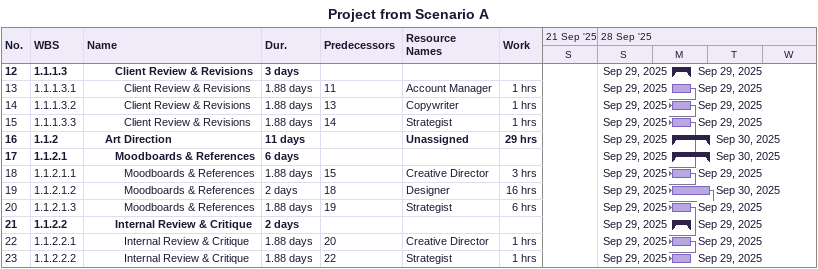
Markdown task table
Project from Scenario A

| ID | WBS | Task | Duration | Start | Finish | Predecessors | Resources | Work (h) |
|---|---|---|---|---|---|---|---|---|
| 12 | 1.1.1.3 | **Client Review & Revisions** | 3d | 2025-09-29 | 2025-09-29 |  |  |  |
| 13 | 1.1.1.3.1 | Client Review & Revisions | 1.88d | 2025-09-29 | 2025-09-29 | 11 | Account Manager | 1 |
| 14 | 1.1.1.3.2 | Client Review & Revisions | 1.88d | 2025-09-29 | 2025-09-29 | 13 | Copywriter | 1 |
| 15 | 1.1.1.3.3 | Client Review & Revisions | 1.88d | 2025-09-29 | 2025-09-29 | 14 | Strategist | 1 |
| 16 | 1.1.2 | **Art Direction** | 11d | 2025-09-29 | 2025-09-30 |  | Unassigned | 29 |
| 17 | 1.1.2.1 | **Moodboards & References** | 6d | 2025-09-29 | 2025-09-30 |  |  |  |
| 18 | 1.1.2.1.1 | Moodboards & References | 1.88d | 2025-09-29 | 2025-09-29 | 15 | Creative Director | 3 |
| 19 | 1.1.2.1.2 | Moodboards & References | 2d | 2025-09-29 | 2025-09-30 | 18 | Designer | 16 |
| 20 | 1.1.2.1.3 | Moodboards & References | 1.88d | 2025-09-29 | 2025-09-29 | 19 | Strategist | 6 |
| 21 | 1.1.2.2 | **Internal Review & Critique** | 2d | 2025-09-29 | 2025-09-29 |  |  |  |
| 22 | 1.1.2.2.1 | Internal Review & Critique | 1.88d | 2025-09-29 | 2025-09-29 | 20 | Creative Director | 1 |
| 23 | 1.1.2.2.2 | Internal Review & Critique | 1.88d | 2025-09-29 | 2025-09-29 | 22 | Strategist | 1 |
